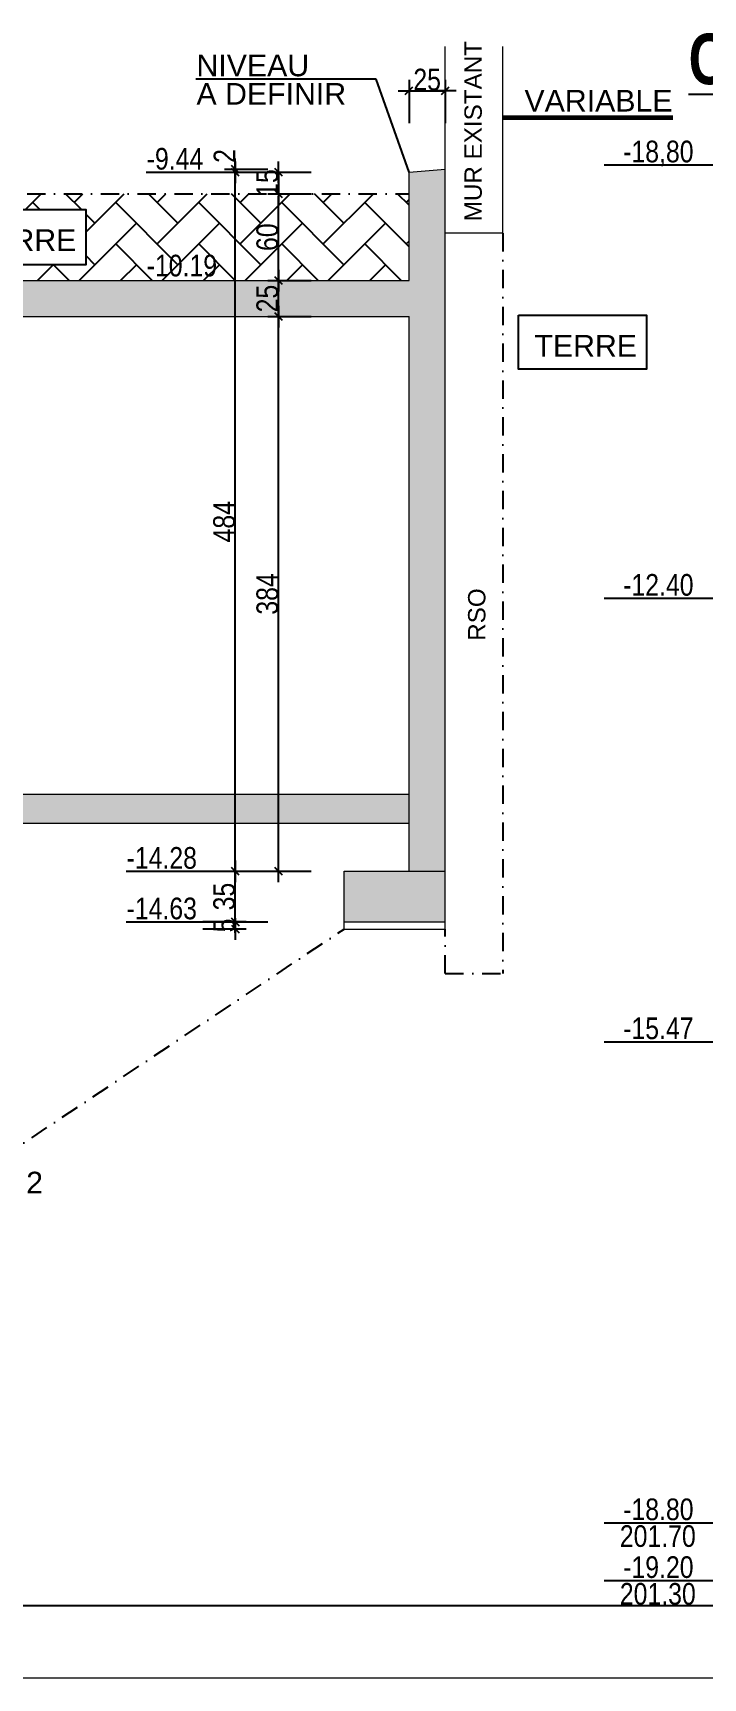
# Model space of a CAD drawing. Header units: millimetres. Extents: x -26249 to 60250, y -21218 to 23336.
# Drawn here: x 15202 to 15666, y 4553 to 5692 of the extents above; entities that cross this region are included whole.
import ezdxf
from ezdxf.enums import TextEntityAlignment as Align

# ---------------------------------------------------------------- set-up
doc = ezdxf.new("R2010")
doc.units = ezdxf.units.MM
doc.linetypes.add('TIRETPTX2', pattern=[50.8, 25.4, -12.7, 0, -12.7])
for name, color, linetype in [('01_cote_gen', 4, 'Continuous'), ('01_linteaux', 2, 'Continuous'), ('01_poch_BN', 9, 'Continuous'), ('01_poch_murs', 253, 'Continuous'), ('01_texte', 230, 'Continuous'), ('AA_COTES', 2, 'Continuous')]:
    doc.layers.add(name, color=color, linetype=linetype)
doc.layers.add('01_murs_coup', color=5, linetype='Continuous', lineweight=60)
doc.layers.add('01_PIEUX', color=5, linetype='Continuous', lineweight=60)
doc.styles.add('ARIAL NA', font='ARIALN.TTF')
doc.styles.add('impact', font='impact.ttf')
doc.styles.add('MATTE_TXT', font='arial.ttf')
doc.styles.add('STYLE2', font='ARIALN.TTF')
doc.dimstyles.new('JB50', dxfattribs={"dimscale": 0.1, "dimtxt": 150, "dimasz": 15, "dimexe": 0.1, "dimexo": 0.1, "dimgap": 0.09, "dimtad": 1, "dimdec": 1, "dimdsep": 46, "dimtxsty": 'STYLE2', "dimblk1": 'BOND_G', "dimblk2": 'BOND_D', "dimsah": 1, "dimcen": 1.5, "dimdle": 0.01, "dimse1": 1, "dimse2": 1, "dimclrd": 4, "dimclre": 2, "dimclrt": 6, "dimazin": 2, "dimtfac": 2.333333, "dimtdec": 1, "dimtix": 1, "dimtmove": 2, "dimatfit": 3, "dimldrblk": 'BOND_G', "dimfxl": 1, "dimtolj": 1, "dimtzin": 0, "dimarcsym": 0})

# ---------------------------------------------------------------- blocks, each defined once
blk = doc.blocks.new('BOND_G')
at = {"layer": 'AA_COTES', "color": 0}
for p, q in [((0, -5), (0, 15)), ((5, 0), (-5, 0)), ((1.77, 1.77), (-1.77, -1.77))]:
    blk.add_line(p, q, dxfattribs=at)
blk = doc.blocks.new('BOND_D')
at = {"layer": 'AA_COTES', "color": 0}
for p, q in [((5, 0), (-5, 0)), ((-1.77, -1.77), (1.77, 1.77)), ((0, 5), (0, -15))]:
    blk.add_line(p, q, dxfattribs=at)
blk = doc.blocks.new('*D2192')
at = {"layer": '01_cote_gen', "color": 4, "lineweight": -2, "transparency": 16777216}
blk.add_line((15372, 5522.4), (15372, 5579.4), dxfattribs=at)
at = {"layer": 'Defpoints', "color": 0, "transparency": 16777216}
for p in [(15372, 5580.9), (15393.3, 5580.9), (15383.6, 5520.9)]:
    blk.add_point(p, dxfattribs=at)
at = {"layer": '01_cote_gen', "color": 4, "lineweight": -2, "transparency": 16777216, "xscale": 1.5, "yscale": 1.5, "zscale": 1.5}
for name, p, rotation in [('BOND_D', (15372, 5580.9), 90), ('BOND_G', (15372, 5520.9), 270)]:
    blk.add_blockref(name, p, dxfattribs=dict(at, rotation=rotation))
at = {"layer": '01_cote_gen', "color": 6, "transparency": 16777216, "insert": (15364.3, 5550.9), "char_height": 15, "attachment_point": 5, "rotation": 90, "style": 'STYLE2'}
blk.add_mtext('\\A1;60', dxfattribs=at)
blk = doc.blocks.new('*D2193')
at = {"layer": '01_cote_gen', "color": 4, "lineweight": -2, "transparency": 16777216}
for p, q in [((15372, 5597.4), (15372, 5598.9)), ((15372, 5595.9), (15372, 5580.9)), ((15372, 5579.4), (15372, 5577.9))]:
    blk.add_line(p, q, dxfattribs=at)
at = {"layer": 'Defpoints', "color": 0, "transparency": 16777216}
for p in [(15421.1, 5595.9), (15372, 5580.9), (15421.1, 5580.9)]:
    blk.add_point(p, dxfattribs=at)
at = {"layer": '01_cote_gen', "color": 4, "lineweight": -2, "transparency": 16777216, "xscale": 1.5, "yscale": 1.5, "zscale": 1.5}
for name, p, rotation in [('BOND_G', (15372, 5595.9), 270), ('BOND_D', (15372, 5580.9), 90)]:
    blk.add_blockref(name, p, dxfattribs=dict(at, rotation=rotation))
at = {"layer": '01_cote_gen', "color": 6, "transparency": 16777216, "insert": (15364.3, 5588.4), "char_height": 15, "attachment_point": 5, "rotation": 90, "style": 'STYLE2'}
blk.add_mtext('\\A1;15', dxfattribs=at)
blk = doc.blocks.new('*D2194')
at = {"layer": '01_cote_gen', "color": 4, "lineweight": -2, "transparency": 16777216}
for p, q in [((15342.1, 5599.4), (15342.1, 5600.9)), ((15342.1, 5597.9), (15342.1, 5595.9)), ((15342.1, 5594.4), (15342.1, 5592.9))]:
    blk.add_line(p, q, dxfattribs=at)
at = {"layer": 'Defpoints', "color": 0, "transparency": 16777216}
for p in [(15342.1, 5595.9), (15391.2, 5595.9), (15416.2, 5597.9)]:
    blk.add_point(p, dxfattribs=at)
at = {"layer": '01_cote_gen', "color": 4, "lineweight": -2, "transparency": 16777216, "xscale": 1.5, "yscale": 1.5, "zscale": 1.5}
for name, p, rotation in [('BOND_G', (15342.1, 5597.9), 270), ('BOND_D', (15342.1, 5595.9), 90)]:
    blk.add_blockref(name, p, dxfattribs=dict(at, rotation=rotation))
at = {"layer": '01_cote_gen', "color": 6, "transparency": 16777216, "insert": (15334.6, 5607.1), "char_height": 15, "attachment_point": 5, "rotation": 90, "style": 'STYLE2'}
blk.add_mtext('\\A1;2', dxfattribs=at)
blk = doc.blocks.new('*D2195')
at = {"layer": '01_cote_gen', "color": 4, "lineweight": -2, "transparency": 16777216}
blk.add_line((15372, 5113.4), (15372, 5494.4), dxfattribs=at)
at = {"layer": 'Defpoints', "color": 0, "transparency": 16777216}
for p in [(15372, 5495.9), (15387.2, 5495.9), (15376.1, 5111.9)]:
    blk.add_point(p, dxfattribs=at)
at = {"layer": '01_cote_gen', "color": 4, "lineweight": -2, "transparency": 16777216, "xscale": 1.5, "yscale": 1.5, "zscale": 1.5}
for name, p, rotation in [('BOND_D', (15372, 5495.9), 90), ('BOND_G', (15372, 5111.9), 270)]:
    blk.add_blockref(name, p, dxfattribs=dict(at, rotation=rotation))
at = {"layer": '01_cote_gen', "color": 6, "transparency": 16777216, "insert": (15364.3, 5303.9), "char_height": 15, "attachment_point": 5, "rotation": 90, "style": 'STYLE2'}
blk.add_mtext('\\A1;384', dxfattribs=at)
blk = doc.blocks.new('*D2196')
at = {"layer": '01_cote_gen', "color": 4, "lineweight": -2, "transparency": 16777216}
blk.add_line((15372, 5497.4), (15372, 5519.4), dxfattribs=at)
at = {"layer": 'Defpoints', "color": 0, "transparency": 16777216}
for p in [(15372, 5520.9), (15394.5, 5520.9), (15394.5, 5495.9)]:
    blk.add_point(p, dxfattribs=at)
at = {"layer": '01_cote_gen', "color": 4, "lineweight": -2, "transparency": 16777216, "xscale": 1.5, "yscale": 1.5, "zscale": 1.5}
for name, p, rotation in [('BOND_D', (15372, 5520.9), 90), ('BOND_G', (15372, 5495.9), 270)]:
    blk.add_blockref(name, p, dxfattribs=dict(at, rotation=rotation))
at = {"layer": '01_cote_gen', "color": 6, "transparency": 16777216, "insert": (15364.3, 5508.4), "char_height": 15, "attachment_point": 5, "rotation": 90, "style": 'STYLE2'}
blk.add_mtext('\\A1;25', dxfattribs=at)
blk = doc.blocks.new('*D2170')
at = {"layer": '01_cote_gen', "color": 4, "lineweight": -2, "transparency": 16777216}
blk.add_line((15342.1, 5113.4), (15342.1, 5594.4), dxfattribs=at)
at = {"layer": 'Defpoints', "color": 0, "transparency": 16777216}
for p in [(15342.1, 5595.9), (15394.5, 5595.9), (15364.5, 5111.9)]:
    blk.add_point(p, dxfattribs=at)
at = {"layer": '01_cote_gen', "color": 4, "lineweight": -2, "transparency": 16777216, "xscale": 1.5, "yscale": 1.5, "zscale": 1.5}
for name, p, rotation in [('BOND_D', (15342.1, 5595.9), 90), ('BOND_G', (15342.1, 5111.9), 270)]:
    blk.add_blockref(name, p, dxfattribs=dict(at, rotation=rotation))
at = {"layer": '01_cote_gen', "color": 6, "transparency": 16777216, "insert": (15334.4, 5353.9), "char_height": 15, "attachment_point": 5, "rotation": 90, "style": 'STYLE2'}
blk.add_mtext('\\A1;484', dxfattribs=at)
blk = doc.blocks.new('*D2171')
at = {"layer": '01_cote_gen', "color": 4, "lineweight": -2, "transparency": 16777216}
blk.add_line((15463.9, 5652.3), (15485.9, 5652.3), dxfattribs=at)
at = {"layer": 'Defpoints', "color": 0, "transparency": 16777216}
for p in [(15487.4, 5652.3), (15462.4, 5635.2), (15487.4, 5620.7)]:
    blk.add_point(p, dxfattribs=at)
at = {"layer": '01_cote_gen', "color": 4, "lineweight": -2, "transparency": 16777216, "xscale": 1.5, "yscale": 1.5, "zscale": 1.5, "rotation": 180}
blk.add_blockref('BOND_G', (15462.4, 5652.3), dxfattribs=at)
at = {"layer": '01_cote_gen', "color": 4, "lineweight": -2, "transparency": 16777216, "xscale": 1.5, "yscale": 1.5, "zscale": 1.5}
blk.add_blockref('BOND_D', (15487.4, 5652.3), dxfattribs=at)
at = {"layer": '01_cote_gen', "color": 6, "transparency": 16777216, "insert": (15474.9, 5659.9), "char_height": 15, "attachment_point": 5, "style": 'STYLE2'}
blk.add_mtext('\\A1;25', dxfattribs=at)
blk = doc.blocks.new('*D2211')
at = {"layer": '01_cote_gen', "color": 4, "lineweight": -2, "transparency": 16777216}
blk.add_line((15342.1, 5078.4), (15342.1, 5110.4), dxfattribs=at)
at = {"layer": 'Defpoints', "color": 0, "transparency": 16777216}
for p in [(15342.1, 5111.9), (15417.4, 5111.9), (15417.4, 5076.9)]:
    blk.add_point(p, dxfattribs=at)
at = {"layer": '01_cote_gen', "color": 4, "lineweight": -2, "transparency": 16777216, "xscale": 1.5, "yscale": 1.5, "zscale": 1.5}
for name, p, rotation in [('BOND_D', (15342.1, 5111.9), 90), ('BOND_G', (15342.1, 5076.9), 270)]:
    blk.add_blockref(name, p, dxfattribs=dict(at, rotation=rotation))
at = {"layer": '01_cote_gen', "color": 6, "transparency": 16777216, "insert": (15334.4, 5094.4), "char_height": 15, "attachment_point": 5, "rotation": 90, "style": 'STYLE2'}
blk.add_mtext('\\A1;35', dxfattribs=at)
blk = doc.blocks.new('*D2203')
at = {"layer": '01_cote_gen', "color": 4, "lineweight": -2, "transparency": 16777216}
for p, q in [((15342.1, 5078.4), (15342.1, 5079.9)), ((15342.1, 5071.9), (15342.1, 5076.9)), ((15342.1, 5070.4), (15342.1, 5068.9))]:
    blk.add_line(p, q, dxfattribs=at)
at = {"layer": 'Defpoints', "color": 0, "transparency": 16777216}
for p in [(15342.1, 5076.9), (15417.4, 5076.9), (15417.4, 5071.9)]:
    blk.add_point(p, dxfattribs=at)
at = {"layer": '01_cote_gen', "color": 4, "lineweight": -2, "transparency": 16777216, "xscale": 1.5, "yscale": 1.5, "zscale": 1.5}
for name, p, rotation in [('BOND_D', (15342.1, 5076.9), 270), ('BOND_G', (15342.1, 5071.9), 90)]:
    blk.add_blockref(name, p, dxfattribs=dict(at, rotation=rotation))
at = {"layer": '01_cote_gen', "color": 6, "transparency": 16777216, "insert": (15334.5, 5074.4), "char_height": 15, "attachment_point": 5, "rotation": 90, "style": 'STYLE2'}
blk.add_mtext('\\A1;5', dxfattribs=at)

msp = doc.modelspace()

# ---------------------------------------------------------------- hatches: boundary and pattern name
at = {"layer": '01_poch_BN'}
h = msp.add_hatch(color=256, dxfattribs=at)
h.dxf.hatch_style = 1
h.paths.add_polyline_path([(15487.405, 5597.919), (15462.405, 5595.919), (15462.405, 5520.919), (14917.405, 5520.919), (14917.405, 5682.996), (14892.405, 5682.996), (14892.405, 5600.92), (14805.918, 5600.92), (14805.918, 5577.92), (14892.405, 5577.92), (14892.405, 5300.92), (14805.918, 5300.92), (14805.918, 5277.92), (14892.405, 5277.92), (14892.405, 4993.92), (14805.918, 4993.92), (14805.918, 4973.92), (14892.405, 4973.92), (14892.405, 4660.92), (14917.405, 4660.92), (14917.405, 5145.168), (15462.405, 5145.168), (15462.405, 5165.189), (14917.405, 5165.189), (14917.405, 5495.919), (15462.405, 5495.919), (15462.405, 5111.901), (15487.405, 5111.901)])
h.paths.add_polyline_path([(14892.405, 4693.92), (14805.918, 4693.92), (14805.918, 4680.92), (14892.405, 4680.92)], flags=17)
h.paths.add_polyline_path([(14917.405, 4660.92), (14892.405, 4660.92), (14847.405, 4660.92), (14847.405, 4625.92), (14917.405, 4625.92)])
h = msp.add_hatch(color=256, dxfattribs=at)
h.dxf.hatch_style = 1
h.paths.add_polyline_path([(15487.405, 5111.901), (15417.405, 5111.901), (15417.405, 5076.901), (15487.405, 5076.901)])
at = {"layer": '01_poch_murs'}
h = msp.add_hatch(dxfattribs=at)
h.set_pattern_fill('AR-HBONE', color=256, scale=0.2)
h.paths.add_polyline_path([(15462.405, 5580.919), (14917.405, 5580.919), (14917.405, 5520.919), (15462.405, 5520.919)])
h.paths.add_polyline_path([(15149.995, 5569.982), (15238.586, 5569.982), (15238.586, 5531.69), (15149.995, 5531.69)], flags=16)
h.paths.add_polyline_path([(15379.843, 5537.731), (15379.843, 5564.344), (15348.616, 5564.344), (15348.616, 5537.731)], flags=24)
h.paths.add_polyline_path([(15379.843, 5574.55), (15379.843, 5601.163), (15348.616, 5601.163), (15348.616, 5574.55)], flags=9)
h.paths.add_polyline_path([(15276.906, 5519.647), (15333.289, 5519.647), (15333.289, 5542.623), (15276.906, 5542.623)], flags=9)
h.paths.add_polyline_path([(14972.956, 5559.69), (15044.713, 5559.69), (15044.713, 5582.682), (14972.956, 5582.682)], flags=9)
h.paths.add_polyline_path([(15157.291, 5537.632), (15235.811, 5537.632), (15235.811, 5560.132), (15157.291, 5560.132)], flags=8)

# ---------------------------------------------------------------- linework, layer by layer
at = {"layer": '01_linteaux', "linetype": 'TIRETPTX2', "ltscale": 0.5}
for p, q in [((14917.405, 5580.919, 9.99), (15462.405, 5580.919, 9.99)), ((15527.405, 5553.713, 9.99), (15527.405, 5041.22, 9.99)), ((14883.038, 4714.957, 9.99), (15417.405, 5071.901, 9.99)), ((15487.405, 5041.22, 9.99), (15487.405, 5071.901, 9.99)), ((15487.405, 5041.22, 9.99), (15527.405, 5041.22, 9.99))]:
    msp.add_line(p, q, dxfattribs=at)
at = {"layer": '01_murs_coup'}
msp.add_line((15527.405, 5633.713, 9.99), (15644.982, 5633.713, 9.99), dxfattribs=at)
at = {"layer": '01_murs_coup', "linetype": 'Continuous', "lineweight": 5}
msp.add_line((21156.96, 4553.358), (11662.741, 4553.358), dxfattribs=at)
at = {"layer": '01_murs_coup', "const_width": 3, "elevation": 9.99}
msp.add_lwpolyline([(15527.405, 5633.713), (15644.982, 5633.713)], dxfattribs=at)
at = {"layer": '01_PIEUX', "linetype": 'Continuous', "lineweight": 5}
for p, q in [((15487.405, 5071.901, 9.99), (15487.405, 5682.996, 9.99)), ((15527.405, 5553.713, 9.99), (15527.405, 5682.996, 9.99)), ((15462.405, 5595.919, 9.99), (15487.405, 5597.919, 9.99)), ((15462.405, 5520.919, 9.99), (15462.405, 5595.919, 9.99)), ((15527.405, 5553.713, 9.99), (15487.405, 5553.713, 9.99)), ((14917.405, 5520.919, 9.99), (15462.405, 5520.919, 9.99)), ((14917.405, 5495.919, 9.99), (15462.405, 5495.919, 9.99)), ((15462.405, 5111.901, 9.99), (15462.405, 5495.919, 9.99)), ((14917.405, 5165.189, 9.99), (15462.405, 5165.189, 9.99)), ((14917.405, 5145.168, 9.99), (15462.405, 5145.168, 9.99)), ((15417.405, 5071.901, 9.99), (15417.405, 5111.901, 9.99)), ((15417.405, 5111.901, 9.99), (15487.405, 5111.901, 9.99)), ((15417.405, 5076.901, 9.99), (15487.405, 5076.901, 9.99)), ((15417.405, 5071.901, 9.99), (15487.405, 5071.901, 9.99))]:
    msp.add_line(p, q, dxfattribs=at)
at = {"layer": '01_texte'}
for p, q in [((15439.651, 5660.301, 9.99), (15314.765, 5660.301, 9.99)), ((15462.405, 5595.919, 9.99), (15439.651, 5660.301, 9.99)), ((15280.399, 5595.919, 9.99), (15334.61, 5595.919, 9.99)), ((15597.481, 5600.92, 9.99), (15681.702, 5600.92, 9.99)), ((15597.481, 5300.92, 9.99), (15681.702, 5300.92, 9.99)), ((15266.453, 5111.901, 9.99), (15334.61, 5111.901, 9.99)), ((15266.453, 5076.901, 9.99), (15334.61, 5076.901, 9.99)), ((15597.481, 4993.92, 9.99), (15681.702, 4993.92, 9.99)), ((15597.481, 4660.92, 9.99), (15681.702, 4660.92, 9.99)), ((15597.481, 4620.92, 9.99), (15681.702, 4620.92, 9.99)), ((21156.96, 4603.358), (11712.741, 4603.358))]:
    msp.add_line(p, q, dxfattribs=at)
at = {"layer": '01_texte', "elevation": 9.99}
for points in [[(15149.995, 5569.982), (15238.586, 5569.982), (15238.586, 5531.69), (15149.995, 5531.69)], [(15538.129, 5496.797), (15626.719, 5496.797), (15626.719, 5459.505), (15538.129, 5459.505)]]:
    msp.add_lwpolyline(points, close=True, dxfattribs=at)

# ---------------------------------------------------------------- texts
at = {"layer": '01_texte', "style": 'MATTE_TXT'}
for s, p in [('MUR EXISTANT', (15512.714, 5561.903, 9.99)), ('RSO', (15515.216, 5271.481, 9.99))]:
    msp.add_text(s, height=12, rotation=90, dxfattribs=at).set_placement(p)
at = {"layer": '01_texte', "style": 'impact'}
msp.add_text('%%UCOUPE F', height=35, dxfattribs=at).set_placement((15739.297, 5646.292, 9.99), align=Align.BOTTOM_CENTER)
at = {"layer": '01_texte'}
for s, style, p in [('NIVEAU', 'MATTE_TXT', (15315.211, 5662.308, 9.99)), ('A DEFINIR', 'MATTE_TXT', (15315.211, 5642.619, 9.99)), ('VARIABLE', 'MATTE_TXT', (15542.276, 5637.869, 9.99)), ('-18,80', 'ARIAL NA', (15610.604, 5602.694, 9.99)), ('-9.44', 'ARIAL NA', (15280.736, 5597.693, 9.99)), ('TERRE', 'MATTE_TXT', (15161.041, 5541.382, 9.99)), ('-10.19', 'ARIAL NA', (15280.736, 5523.732, 9.99)), ('TERRE', 'MATTE_TXT', (15549.174, 5468.197, 9.99)), ('-12.40', 'ARIAL NA', (15610.604, 5302.694, 9.99)), ('-14.28', 'ARIAL NA', (15266.79, 5113.675, 9.99)), ('-14.63', 'ARIAL NA', (15266.79, 5078.675, 9.99)), ('-15.47', 'ARIAL NA', (15610.604, 4995.694, 9.99)), ('2', 'MATTE_TXT', (15197.295, 4888.89, 9.99)), ('-18.80', 'ARIAL NA', (15610.604, 4662.694, 9.99)), ('201.70', 'ARIAL NA', (15608.291, 4644.189, 9.99)), ('-19.20', 'ARIAL NA', (15610.604, 4622.694, 9.99)), ('201.30', 'ARIAL NA', (15608.291, 4604.189, 9.99))]:
    msp.add_text(s, height=15, dxfattribs=dict(at, style=style)).set_placement(p)

# ---------------------------------------------------------------- dimensions: what is measured, and where the dimension line sits
at = {"layer": '01_cote_gen'}
dim = msp.add_linear_dim(base=(15487.405, 5652.251, 9.99), p1=(15462.405, 5635.189, 9.99), p2=(15487.405, 5620.658, 9.99), dimstyle='JB50', dxfattribs=at)
dim.commit()
dim.dimension.update_dxf_attribs({"geometry": '*D2171', "text_midpoint": (15474.905, 5659.918, 9.99)})
dim = msp.add_linear_dim(base=(15342.11, 5595.919, 9.99), p1=(15416.222, 5597.919, 9.99), p2=(15391.222, 5595.919, 9.99), angle=90, dimstyle='JB50', dxfattribs=at)
dim.commit()
dim.dimension.update_dxf_attribs({"geometry": '*D2194', "text_midpoint": (15334.57, 5607.093, 9.99), "dimtype": 160})
for base, p1, p2, picture, middle in [((15342.11, 5595.919, 9.99), (15364.479, 5111.901, 9.99), (15394.479, 5595.919, 9.99), '*D2170', (15334.442, 5353.91, 9.99)), ((15371.979, 5580.919, 9.99), (15421.091, 5595.919, 9.99), (15421.091, 5580.919, 9.99), '*D2193', (15364.311, 5588.419, 9.99)), ((15371.979, 5580.919, 9.99), (15383.632, 5520.919, 9.99), (15393.342, 5580.919, 9.99), '*D2192', (15364.311, 5550.919, 9.99)), ((15371.979, 5520.919, 9.99), (15394.479, 5495.919, 9.99), (15394.479, 5520.919, 9.99), '*D2196', (15364.311, 5508.419, 9.99)), ((15371.979, 5495.919, 9.99), (15376.091, 5111.901, 9.99), (15387.223, 5495.919, 9.99), '*D2195', (15364.311, 5303.91, 9.99)), ((15342.11, 5111.901, 9.99), (15417.405, 5076.901, 9.99), (15417.405, 5111.901, 9.99), '*D2211', (15334.442, 5094.401, 9.99)), ((15342.11, 5076.901, 9.99), (15417.405, 5071.901, 9.99), (15417.405, 5076.901, 9.99), '*D2203', (15334.473, 5074.401, 9.99))]:
    dim = msp.add_linear_dim(base=base, p1=p1, p2=p2, angle=90, dimstyle='JB50', dxfattribs=at)
    dim.commit()
    dim.dimension.update_dxf_attribs({"geometry": picture, "text_midpoint": middle})

doc.saveas('drawing.dxf')
